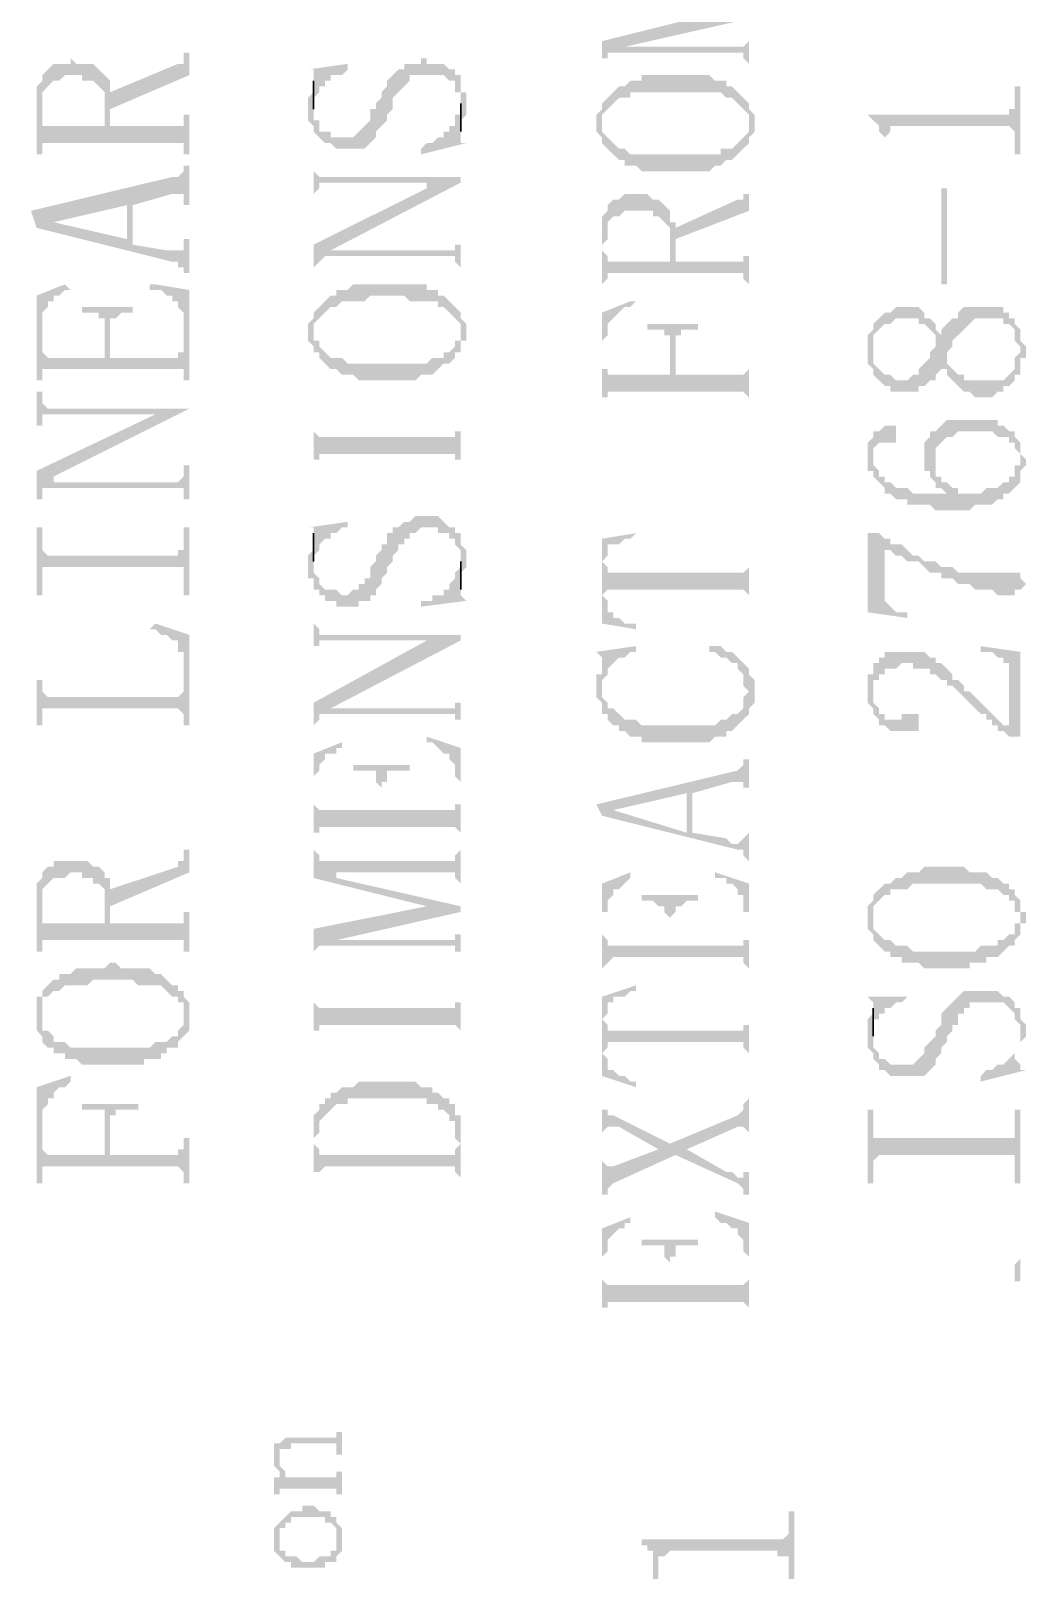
# Model space of a CAD drawing. Header units: inches. Extents: x 3613 to 8393, y -2205 to -794.
# Drawn here: x 3623.4 to 3631.35, y -1172.45 to -1160.09 of the extents above; entities that cross this region are included whole.
import ezdxf

# ---------------------------------------------------------------- set-up
doc = ezdxf.new("R2010")
doc.units = ezdxf.units.IN
doc.header["$MEASUREMENT"] = 0

msp = doc.modelspace()

# ---------------------------------------------------------------- hatches: boundary and pattern name
at = {"transparency": 33554559}
for points in [[(3627.961, -1160.174), (3627.961, -1160.355), (3627.961, -1160.31), (3628.006, -1160.31), (3628.006, -1160.265), (3628.051, -1160.265), (3628.142, -1160.219), (3629.135, -1159.994), (3628.864, -1159.949)], [(3628.051, -1160.265), (3629.089, -1160.265), (3629.089, -1160.31), (3629.089, -1160.31), (3629.135, -1160.355), (3629.135, -1160.129), (3629.135, -1160.174), (3629.135, -1160.174), (3629.089, -1160.219), (3628.142, -1160.219)], [(3624.035, -1160.581), (3624.035, -1160.716), (3624.667, -1160.445), (3624.667, -1160.265), (3624.621, -1160.265), (3624.621, -1160.31), (3624.621, -1160.355), (3624.576, -1160.355)], [(3623.448, -1160.671), (3623.448, -1161.077), (3623.493, -1161.077), (3623.493, -1160.626), (3623.493, -1160.581), (3623.538, -1160.535), (3623.538, -1160.535), (3623.583, -1160.49), (3623.628, -1160.49), (3623.674, -1160.445), (3623.809, -1160.445), (3623.809, -1160.49), (3623.899, -1160.49), (3623.944, -1160.535), (3623.944, -1160.535), (3623.99, -1160.581), (3623.99, -1160.851), (3624.035, -1160.49), (3623.99, -1160.445), (3623.99, -1160.445), (3623.944, -1160.4), (3623.944, -1160.4), (3623.899, -1160.355), (3623.764, -1160.355), (3623.719, -1160.31), (3623.719, -1160.355), (3623.583, -1160.355), (3623.538, -1160.4), (3623.538, -1160.4), (3623.493, -1160.445), (3623.493, -1160.49), (3623.448, -1160.535), (3623.448, -1160.626)], [(3625.614, -1160.716), (3625.614, -1160.806), (3625.659, -1160.851), (3625.659, -1160.896), (3625.659, -1160.896), (3625.705, -1160.942), (3625.705, -1160.942), (3625.75, -1160.987), (3625.795, -1160.987), (3625.84, -1161.032), (3626.066, -1161.032), (3626.111, -1160.987), (3626.111, -1160.987), (3626.156, -1160.942), (3626.156, -1160.896), (3626.201, -1160.851), (3626.201, -1160.851), (3626.246, -1160.806), (3626.246, -1160.761), (3626.291, -1160.716), (3626.291, -1160.626), (3626.336, -1160.581), (3626.336, -1160.581), (3626.382, -1160.535), (3626.382, -1160.535), (3626.427, -1160.49), (3626.427, -1160.445), (3626.697, -1160.445), (3626.743, -1160.49), (3626.788, -1160.49), (3626.788, -1160.581), (3626.833, -1160.581), (3626.833, -1160.851), (3626.833, -1160.806), (3626.833, -1160.806), (3626.878, -1160.761), (3626.878, -1160.671), (3626.878, -1160.581), (3626.833, -1160.581), (3626.833, -1160.445), (3626.788, -1160.445), (3626.788, -1160.4), (3626.743, -1160.4), (3626.697, -1160.355), (3626.562, -1160.355), (3626.562, -1160.31), (3626.517, -1160.31), (3626.517, -1160.355), (3626.382, -1160.355), (3626.382, -1160.4), (3626.336, -1160.4), (3626.291, -1160.445), (3626.291, -1160.445), (3626.246, -1160.49), (3626.246, -1160.535), (3626.201, -1160.581), (3626.201, -1160.626), (3626.156, -1160.671), (3626.156, -1160.716), (3626.111, -1160.716), (3626.111, -1160.806), (3626.066, -1160.851), (3626.066, -1160.851), (3626.02, -1160.896), (3626.02, -1160.896), (3625.975, -1160.942), (3625.795, -1160.942), (3625.795, -1160.896), (3625.705, -1160.896), (3625.705, -1160.806), (3625.659, -1160.806), (3625.659, -1160.535), (3625.659, -1160.581), (3625.659, -1160.581), (3625.614, -1160.626), (3625.614, -1160.671)], [(3625.614, -1160.4), (3625.659, -1160.4), (3625.659, -1160.445), (3625.659, -1160.626), (3625.705, -1160.581), (3625.705, -1160.535), (3625.75, -1160.535), (3625.75, -1160.49), (3625.795, -1160.49), (3625.795, -1160.445), (3625.885, -1160.445), (3625.93, -1160.4), (3625.93, -1160.355)], [(3623.493, -1161.032), (3623.493, -1160.987), (3624.621, -1160.987), (3624.621, -1161.077), (3624.667, -1161.077), (3624.667, -1160.761), (3624.621, -1160.761), (3624.621, -1160.806), (3624.621, -1160.851), (3624.035, -1160.851), (3624.035, -1160.581), (3624.035, -1160.49), (3623.99, -1160.851), (3623.493, -1160.851), (3623.493, -1160.716)], [(3627.961, -1160.671), (3627.961, -1160.851), (3627.961, -1160.806), (3627.961, -1160.761), (3628.006, -1160.716), (3628.006, -1160.716), (3628.051, -1160.671), (3628.051, -1160.671), (3628.097, -1160.626), (3628.187, -1160.626), (3628.187, -1160.581), (3628.909, -1160.581), (3628.954, -1160.626), (3628.999, -1160.626), (3629.044, -1160.671), (3629.044, -1160.671), (3629.089, -1160.716), (3629.089, -1160.716), (3629.135, -1160.761), (3629.135, -1160.851), (3629.135, -1160.671), (3629.089, -1160.626), (3629.089, -1160.626), (3629.044, -1160.581), (3629.044, -1160.581), (3628.999, -1160.535), (3628.954, -1160.535), (3628.954, -1160.49), (3628.864, -1160.49), (3628.819, -1160.445), (3628.277, -1160.445), (3628.277, -1160.49), (3628.187, -1160.49), (3628.142, -1160.535), (3628.097, -1160.535), (3628.051, -1160.581), (3628.051, -1160.581), (3628.006, -1160.626), (3628.006, -1160.626)], [(3630.082, -1160.761), (3630.082, -1160.761), (3630.127, -1160.806), (3630.127, -1160.806), (3630.173, -1160.851), (3630.173, -1160.896), (3630.173, -1160.896), (3630.218, -1160.942), (3630.218, -1161.077), (3630.218, -1160.942), (3630.263, -1160.896), (3630.263, -1160.851), (3631.211, -1160.851), (3631.256, -1160.896), (3631.256, -1161.077), (3631.301, -1161.077), (3631.301, -1160.535), (3631.256, -1160.535), (3631.256, -1160.626), (3631.256, -1160.716), (3631.211, -1160.716), (3631.211, -1160.761), (3631.166, -1160.761)], [(3626.517, -1161.032), (3626.517, -1161.077), (3626.878, -1160.987), (3626.833, -1160.987), (3626.833, -1160.942), (3626.833, -1160.761), (3626.788, -1160.761), (3626.788, -1160.851), (3626.743, -1160.851), (3626.743, -1160.896), (3626.697, -1160.896), (3626.697, -1160.942), (3626.652, -1160.942), (3626.607, -1160.987), (3626.562, -1160.987)], [(3627.916, -1160.851), (3627.916, -1160.896), (3627.961, -1160.942), (3627.961, -1160.987), (3628.006, -1161.032), (3628.006, -1161.032), (3628.051, -1161.077), (3628.051, -1161.077), (3628.097, -1161.122), (3628.142, -1161.122), (3628.142, -1161.167), (3628.232, -1161.167), (3628.277, -1161.212), (3628.819, -1161.212), (3628.864, -1161.167), (3628.909, -1161.167), (3628.954, -1161.122), (3628.999, -1161.122), (3629.044, -1161.077), (3629.044, -1161.077), (3629.089, -1161.032), (3629.089, -1161.032), (3629.135, -1160.987), (3629.135, -1160.942), (3629.135, -1160.942), (3629.18, -1160.896), (3629.18, -1160.851), (3629.18, -1160.761), (3629.135, -1160.716), (3629.135, -1160.671), (3629.135, -1160.851), (3629.135, -1160.896), (3629.089, -1160.942), (3629.089, -1160.942), (3629.044, -1160.987), (3629.044, -1160.987), (3628.999, -1161.032), (3628.909, -1161.032), (3628.909, -1161.077), (3628.187, -1161.077), (3628.142, -1161.032), (3628.097, -1161.032), (3628.051, -1160.987), (3628.051, -1160.987), (3628.006, -1160.942), (3628.006, -1160.942), (3627.961, -1160.896), (3627.961, -1160.851), (3627.961, -1160.671), (3627.961, -1160.716), (3627.961, -1160.716), (3627.916, -1160.761), (3627.916, -1160.806)], [(3623.403, -1161.528), (3623.448, -1161.664), (3623.583, -1161.619), (3624.17, -1161.483), (3624.17, -1161.754), (3624.215, -1161.483), (3624.531, -1161.393), (3624.621, -1161.393), (3624.621, -1161.483), (3624.667, -1161.483), (3624.667, -1161.167), (3624.621, -1161.167), (3624.621, -1161.212), (3624.621, -1161.212), (3624.576, -1161.258), (3624.531, -1161.258)], [(3625.659, -1161.167), (3625.659, -1161.438), (3625.659, -1161.393), (3625.705, -1161.348), (3625.705, -1161.303), (3626.562, -1161.303), (3626.562, -1161.348), (3626.833, -1161.303), (3626.833, -1161.258), (3625.705, -1161.258), (3625.659, -1161.212)], [(3625.659, -1161.799), (3625.659, -1162.025), (3625.659, -1161.98), (3625.705, -1161.935), (3625.705, -1161.935), (3625.75, -1161.889), (3625.795, -1161.844), (3626.833, -1161.303), (3626.562, -1161.348)], [(3627.961, -1161.754), (3627.961, -1162.115), (3627.961, -1161.799), (3628.006, -1161.754), (3628.006, -1161.664), (3628.006, -1161.619), (3628.051, -1161.573), (3628.097, -1161.573), (3628.142, -1161.528), (3628.367, -1161.528), (3628.367, -1161.573), (3628.412, -1161.573), (3628.458, -1161.619), (3628.458, -1161.619), (3628.503, -1161.664), (3628.503, -1161.709), (3628.503, -1161.935), (3628.503, -1161.528), (3628.458, -1161.483), (3628.458, -1161.483), (3628.412, -1161.438), (3628.367, -1161.438), (3628.322, -1161.393), (3628.142, -1161.393), (3628.097, -1161.438), (3628.051, -1161.438), (3628.006, -1161.483), (3628.006, -1161.528), (3627.961, -1161.573), (3627.961, -1161.709)], [(3628.548, -1161.664), (3628.548, -1161.754), (3629.135, -1161.528), (3629.135, -1161.348), (3629.135, -1161.393), (3629.089, -1161.393), (3629.089, -1161.438), (3629.044, -1161.438)], [(3630.714, -1162.115), (3630.714, -1161.348), (3630.669, -1161.348), (3630.669, -1162.115)], [(3623.448, -1161.664), (3624.531, -1161.935), (3624.576, -1161.935), (3624.576, -1161.98), (3624.621, -1161.98), (3624.621, -1162.025), (3624.667, -1162.025), (3624.667, -1161.754), (3624.621, -1161.754), (3624.621, -1161.799), (3624.621, -1161.844), (3624.486, -1161.844), (3624.215, -1161.799), (3624.215, -1161.483), (3624.17, -1161.754), (3623.583, -1161.619), (3623.583, -1161.619)], [(3627.961, -1162.115), (3628.006, -1162.07), (3628.006, -1162.025), (3629.089, -1162.025), (3629.089, -1162.07), (3629.089, -1162.07), (3629.135, -1162.115), (3629.135, -1161.844), (3629.135, -1161.889), (3629.089, -1161.889), (3629.089, -1161.935), (3628.548, -1161.935), (3628.548, -1161.619), (3628.503, -1161.619), (3628.503, -1161.573), (3628.503, -1161.935), (3628.006, -1161.935), (3628.006, -1161.889), (3628.006, -1161.889), (3627.961, -1161.844), (3627.961, -1161.799)], [(3625.75, -1161.889), (3626.788, -1161.889), (3626.788, -1161.935), (3626.788, -1161.935), (3626.833, -1161.98), (3626.833, -1162.025), (3626.833, -1161.754), (3626.833, -1161.799), (3626.788, -1161.799), (3626.788, -1161.844), (3625.795, -1161.844)], [(3623.448, -1162.205), (3623.448, -1162.882), (3623.493, -1162.882), (3623.493, -1162.431), (3623.493, -1162.341), (3623.538, -1162.296), (3623.538, -1162.25), (3623.583, -1162.25), (3623.583, -1162.205), (3623.628, -1162.205), (3623.674, -1162.16), (3623.719, -1162.16), (3623.674, -1162.115)], [(3624.351, -1162.115), (3624.351, -1162.16), (3624.441, -1162.16), (3624.486, -1162.205), (3624.531, -1162.205), (3624.531, -1162.25), (3624.576, -1162.25), (3624.576, -1162.296), (3624.621, -1162.341), (3624.621, -1162.882), (3624.667, -1162.882), (3624.667, -1162.16), (3624.396, -1162.115)], [(3625.659, -1162.341), (3625.659, -1162.476), (3625.659, -1162.431), (3625.659, -1162.431), (3625.705, -1162.386), (3625.705, -1162.386), (3625.75, -1162.341), (3625.75, -1162.341), (3625.795, -1162.296), (3625.84, -1162.296), (3625.885, -1162.25), (3626.066, -1162.25), (3626.111, -1162.205), (3626.382, -1162.205), (3626.427, -1162.25), (3626.652, -1162.25), (3626.652, -1162.296), (3626.697, -1162.296), (3626.743, -1162.341), (3626.743, -1162.341), (3626.788, -1162.386), (3626.788, -1162.386), (3626.833, -1162.431), (3626.833, -1162.476), (3626.833, -1162.341), (3626.788, -1162.296), (3626.788, -1162.296), (3626.743, -1162.25), (3626.743, -1162.25), (3626.697, -1162.205), (3626.652, -1162.205), (3626.652, -1162.16), (3626.562, -1162.16), (3626.562, -1162.115), (3625.975, -1162.115), (3625.93, -1162.16), (3625.84, -1162.16), (3625.84, -1162.205), (3625.795, -1162.205), (3625.75, -1162.25), (3625.75, -1162.25), (3625.705, -1162.296), (3625.705, -1162.296)], [(3627.961, -1162.341), (3627.961, -1163.063), (3627.961, -1162.566), (3627.961, -1162.566), (3628.006, -1162.521), (3628.006, -1162.431), (3628.051, -1162.386), (3628.051, -1162.386), (3628.097, -1162.341), (3628.097, -1162.341), (3628.142, -1162.296), (3628.187, -1162.296), (3628.232, -1162.25), (3628.187, -1162.25)], [(3623.809, -1162.296), (3623.809, -1162.341), (3623.944, -1162.341), (3623.944, -1162.386), (3623.99, -1162.386), (3623.99, -1162.702), (3624.035, -1162.476), (3624.035, -1162.386), (3624.08, -1162.386), (3624.125, -1162.341), (3624.215, -1162.341), (3624.215, -1162.296)], [(3625.614, -1162.476), (3625.614, -1162.566), (3625.659, -1162.611), (3625.659, -1162.657), (3625.705, -1162.657), (3625.705, -1162.702), (3625.75, -1162.747), (3625.75, -1162.747), (3625.795, -1162.792), (3625.84, -1162.792), (3625.885, -1162.837), (3625.975, -1162.837), (3626.02, -1162.882), (3626.472, -1162.882), (3626.517, -1162.837), (3626.607, -1162.837), (3626.652, -1162.792), (3626.652, -1162.792), (3626.697, -1162.747), (3626.743, -1162.747), (3626.788, -1162.702), (3626.788, -1162.657), (3626.833, -1162.657), (3626.833, -1162.566), (3626.878, -1162.566), (3626.878, -1162.476), (3626.878, -1162.431), (3626.833, -1162.386), (3626.833, -1162.341), (3626.833, -1162.521), (3626.833, -1162.566), (3626.788, -1162.566), (3626.788, -1162.611), (3626.743, -1162.657), (3626.697, -1162.657), (3626.697, -1162.702), (3626.607, -1162.702), (3626.562, -1162.747), (3625.93, -1162.747), (3625.885, -1162.702), (3625.795, -1162.702), (3625.75, -1162.657), (3625.75, -1162.657), (3625.705, -1162.611), (3625.705, -1162.566), (3625.659, -1162.566), (3625.659, -1162.341), (3625.659, -1162.386), (3625.614, -1162.431)], [(3630.082, -1162.611), (3630.082, -1162.747), (3630.082, -1162.747), (3630.127, -1162.792), (3630.127, -1162.837), (3630.127, -1162.837), (3630.173, -1162.882), (3630.173, -1162.882), (3630.218, -1162.927), (3630.263, -1162.927), (3630.263, -1162.973), (3630.489, -1162.973), (3630.489, -1162.927), (3630.534, -1162.927), (3630.579, -1162.882), (3630.624, -1162.882), (3630.624, -1162.837), (3630.669, -1162.792), (3630.669, -1162.747), (3630.669, -1162.792), (3630.714, -1162.792), (3630.714, -1162.657), (3630.759, -1162.611), (3630.759, -1162.566), (3630.804, -1162.521), (3630.804, -1162.521), (3630.85, -1162.476), (3630.85, -1162.476), (3630.895, -1162.431), (3630.895, -1162.431), (3630.94, -1162.386), (3631.166, -1162.386), (3631.166, -1162.431), (3631.211, -1162.431), (3631.256, -1162.476), (3631.256, -1162.566), (3631.301, -1162.611), (3631.301, -1162.837), (3631.301, -1162.702), (3631.346, -1162.702), (3631.346, -1162.611), (3631.301, -1162.566), (3631.301, -1162.476), (3631.301, -1162.476), (3631.256, -1162.431), (3631.256, -1162.386), (3631.211, -1162.386), (3631.211, -1162.341), (3631.166, -1162.341), (3631.166, -1162.296), (3630.85, -1162.296), (3630.804, -1162.341), (3630.804, -1162.386), (3630.759, -1162.386), (3630.714, -1162.431), (3630.714, -1162.431), (3630.669, -1162.476), (3630.669, -1162.521), (3630.669, -1162.521), (3630.624, -1162.476), (3630.624, -1162.566), (3630.624, -1162.611), (3630.579, -1162.657), (3630.579, -1162.702), (3630.579, -1162.702), (3630.534, -1162.747), (3630.534, -1162.747), (3630.489, -1162.792), (3630.489, -1162.837), (3630.443, -1162.837), (3630.398, -1162.882), (3630.308, -1162.882), (3630.263, -1162.837), (3630.218, -1162.837), (3630.173, -1162.792), (3630.173, -1162.792), (3630.127, -1162.747), (3630.127, -1162.431), (3630.127, -1162.476), (3630.082, -1162.521), (3630.082, -1162.566), (3630.082, -1162.566)], [(3630.127, -1162.431), (3630.127, -1162.611), (3630.127, -1162.521), (3630.173, -1162.476), (3630.173, -1162.476), (3630.218, -1162.431), (3630.263, -1162.431), (3630.308, -1162.386), (3630.489, -1162.386), (3630.489, -1162.431), (3630.534, -1162.431), (3630.579, -1162.476), (3630.579, -1162.476), (3630.624, -1162.521), (3630.624, -1162.566), (3630.624, -1162.431), (3630.624, -1162.431), (3630.579, -1162.386), (3630.534, -1162.386), (3630.534, -1162.341), (3630.534, -1162.341), (3630.489, -1162.296), (3630.308, -1162.296), (3630.263, -1162.341), (3630.218, -1162.341), (3630.173, -1162.386), (3630.173, -1162.386)], [(3623.493, -1162.882), (3623.493, -1162.792), (3624.621, -1162.792), (3624.621, -1162.837), (3624.621, -1162.611), (3624.621, -1162.657), (3624.576, -1162.657), (3624.576, -1162.702), (3624.035, -1162.702), (3624.035, -1162.476), (3623.99, -1162.702), (3623.538, -1162.702), (3623.493, -1162.657), (3623.493, -1162.431)], [(3628.322, -1162.431), (3628.322, -1162.476), (3628.458, -1162.476), (3628.458, -1162.521), (3628.503, -1162.521), (3628.503, -1162.837), (3628.548, -1162.611), (3628.548, -1162.521), (3628.593, -1162.521), (3628.593, -1162.476), (3628.728, -1162.476), (3628.728, -1162.431)], [(3627.961, -1163.018), (3628.006, -1163.018), (3628.006, -1162.973), (3629.089, -1162.973), (3629.135, -1163.018), (3629.135, -1163.063), (3629.135, -1162.747), (3629.135, -1162.792), (3629.135, -1162.792), (3629.089, -1162.837), (3628.548, -1162.837), (3628.548, -1162.611), (3628.503, -1162.837), (3628.006, -1162.837), (3628.006, -1162.792), (3627.961, -1162.792), (3627.961, -1162.566)], [(3630.714, -1162.792), (3630.714, -1162.837), (3630.759, -1162.882), (3630.759, -1162.882), (3630.804, -1162.927), (3630.804, -1162.927), (3630.85, -1162.973), (3630.895, -1162.973), (3630.94, -1163.018), (3631.075, -1163.018), (3631.12, -1162.973), (3631.166, -1162.973), (3631.166, -1162.927), (3631.211, -1162.927), (3631.256, -1162.882), (3631.256, -1162.837), (3631.301, -1162.837), (3631.301, -1162.657), (3631.301, -1162.657), (3631.256, -1162.702), (3631.256, -1162.792), (3631.256, -1162.792), (3631.211, -1162.837), (3631.211, -1162.837), (3631.166, -1162.882), (3630.85, -1162.882), (3630.85, -1162.837), (3630.804, -1162.837), (3630.759, -1162.792), (3630.759, -1162.792), (3630.714, -1162.747), (3630.714, -1162.747)], [(3623.448, -1162.973), (3623.448, -1163.243), (3623.493, -1163.243), (3623.493, -1163.153), (3624.396, -1163.153), (3624.667, -1163.108), (3623.538, -1163.108), (3623.493, -1163.063), (3623.493, -1162.973)], [(3623.448, -1163.604), (3623.448, -1163.83), (3623.493, -1163.83), (3623.493, -1163.785), (3623.493, -1163.74), (3623.538, -1163.74), (3623.583, -1163.65), (3624.667, -1163.108), (3624.396, -1163.153)], [(3625.659, -1163.108), (3625.659, -1163.695), (3625.659, -1163.514), (3625.705, -1163.514), (3625.705, -1163.469), (3626.788, -1163.469), (3626.788, -1163.514), (3626.833, -1163.514), (3626.833, -1163.695), (3626.833, -1163.108), (3626.833, -1163.288), (3626.788, -1163.288), (3626.788, -1163.334), (3625.705, -1163.334), (3625.659, -1163.288)], [(3630.127, -1163.334), (3630.127, -1163.469), (3630.127, -1163.424), (3630.127, -1163.424), (3630.173, -1163.379), (3630.308, -1163.379), (3630.308, -1163.334), (3630.308, -1163.243), (3630.218, -1163.243), (3630.173, -1163.288), (3630.127, -1163.288)], [(3630.534, -1163.514), (3630.534, -1163.604), (3630.579, -1163.604), (3630.579, -1163.65), (3630.579, -1163.65), (3630.624, -1163.695), (3630.624, -1163.424), (3630.624, -1163.424), (3630.669, -1163.379), (3630.669, -1163.379), (3630.714, -1163.334), (3630.759, -1163.334), (3630.804, -1163.288), (3631.075, -1163.288), (3631.12, -1163.334), (3631.211, -1163.334), (3631.211, -1163.379), (3631.256, -1163.379), (3631.256, -1163.424), (3631.256, -1163.424), (3631.301, -1163.469), (3631.301, -1163.695), (3631.301, -1163.65), (3631.301, -1163.604), (3631.346, -1163.559), (3631.346, -1163.514), (3631.346, -1163.514), (3631.301, -1163.469), (3631.301, -1163.379), (3631.301, -1163.379), (3631.256, -1163.334), (3631.256, -1163.288), (3631.211, -1163.288), (3631.166, -1163.243), (3631.12, -1163.243), (3631.12, -1163.198), (3630.714, -1163.198), (3630.669, -1163.243), (3630.669, -1163.243), (3630.624, -1163.288), (3630.579, -1163.288), (3630.579, -1163.334), (3630.579, -1163.334), (3630.534, -1163.379), (3630.534, -1163.469)], [(3630.082, -1163.469), (3630.082, -1163.514), (3630.082, -1163.604), (3630.127, -1163.604), (3630.127, -1163.65), (3630.173, -1163.695), (3630.173, -1163.695), (3630.218, -1163.74), (3630.218, -1163.785), (3630.263, -1163.785), (3630.308, -1163.83), (3630.398, -1163.83), (3630.398, -1163.875), (3630.579, -1163.875), (3630.624, -1163.92), (3630.895, -1163.92), (3630.94, -1163.875), (3631.075, -1163.875), (3631.12, -1163.83), (3631.166, -1163.83), (3631.166, -1163.785), (3631.211, -1163.785), (3631.256, -1163.74), (3631.256, -1163.74), (3631.301, -1163.695), (3631.301, -1163.514), (3631.301, -1163.559), (3631.256, -1163.559), (3631.256, -1163.65), (3631.211, -1163.65), (3631.211, -1163.695), (3631.166, -1163.695), (3631.12, -1163.74), (3631.03, -1163.74), (3630.985, -1163.785), (3630.804, -1163.785), (3630.804, -1163.74), (3630.759, -1163.74), (3630.714, -1163.785), (3630.443, -1163.785), (3630.398, -1163.74), (3630.308, -1163.74), (3630.263, -1163.695), (3630.218, -1163.695), (3630.218, -1163.65), (3630.173, -1163.65), (3630.173, -1163.604), (3630.127, -1163.559), (3630.127, -1163.334), (3630.082, -1163.379), (3630.082, -1163.424)], [(3623.538, -1163.74), (3624.621, -1163.74), (3624.621, -1163.83), (3624.667, -1163.83), (3624.667, -1163.559), (3624.621, -1163.559), (3624.621, -1163.65), (3624.621, -1163.65), (3624.576, -1163.695), (3623.583, -1163.695), (3623.583, -1163.65)], [(3630.624, -1163.695), (3630.624, -1163.74), (3630.669, -1163.74), (3630.714, -1163.785), (3630.759, -1163.74), (3630.714, -1163.695), (3630.669, -1163.695), (3630.669, -1163.65), (3630.624, -1163.65), (3630.624, -1163.559), (3630.624, -1163.514)], [(3625.614, -1164.327), (3625.614, -1164.462), (3625.659, -1164.462), (3625.659, -1164.552), (3625.705, -1164.552), (3625.705, -1164.597), (3625.75, -1164.597), (3625.75, -1164.642), (3625.84, -1164.642), (3625.84, -1164.688), (3626.02, -1164.688), (3626.02, -1164.642), (3626.111, -1164.642), (3626.111, -1164.597), (3626.156, -1164.597), (3626.156, -1164.552), (3626.156, -1164.552), (3626.201, -1164.507), (3626.201, -1164.462), (3626.246, -1164.417), (3626.246, -1164.372), (3626.291, -1164.327), (3626.291, -1164.281), (3626.336, -1164.236), (3626.336, -1164.191), (3626.382, -1164.191), (3626.382, -1164.146), (3626.427, -1164.146), (3626.427, -1164.101), (3626.472, -1164.101), (3626.517, -1164.056), (3626.652, -1164.056), (3626.652, -1164.101), (3626.743, -1164.101), (3626.743, -1164.146), (3626.788, -1164.146), (3626.788, -1164.191), (3626.788, -1164.191), (3626.833, -1164.236), (3626.833, -1164.507), (3626.833, -1164.417), (3626.878, -1164.372), (3626.878, -1164.327), (3626.878, -1164.236), (3626.833, -1164.191), (3626.833, -1164.146), (3626.833, -1164.101), (3626.788, -1164.101), (3626.788, -1164.056), (3626.743, -1164.056), (3626.697, -1164.011), (3626.697, -1164.011), (3626.652, -1163.965), (3626.472, -1163.965), (3626.427, -1164.011), (3626.382, -1164.011), (3626.336, -1164.056), (3626.291, -1164.056), (3626.291, -1164.101), (3626.246, -1164.101), (3626.246, -1164.191), (3626.201, -1164.191), (3626.201, -1164.236), (3626.156, -1164.281), (3626.156, -1164.327), (3626.111, -1164.372), (3626.111, -1164.462), (3626.066, -1164.462), (3626.066, -1164.507), (3626.02, -1164.507), (3626.02, -1164.552), (3625.975, -1164.552), (3625.93, -1164.597), (3625.885, -1164.597), (3625.84, -1164.552), (3625.75, -1164.552), (3625.705, -1164.507), (3625.705, -1164.462), (3625.659, -1164.417), (3625.659, -1164.146), (3625.659, -1164.236), (3625.614, -1164.281), (3625.614, -1164.281)], [(3623.448, -1164.056), (3623.448, -1164.597), (3623.493, -1164.597), (3623.493, -1164.372), (3624.621, -1164.372), (3624.621, -1164.597), (3624.667, -1164.597), (3624.667, -1164.056), (3624.621, -1164.056), (3624.621, -1164.191), (3624.621, -1164.236), (3624.576, -1164.236), (3624.576, -1164.281), (3623.538, -1164.281), (3623.493, -1164.236), (3623.493, -1164.056)], [(3625.614, -1164.056), (3625.659, -1164.056), (3625.659, -1164.101), (3625.659, -1164.281), (3625.705, -1164.236), (3625.705, -1164.191), (3625.705, -1164.191), (3625.75, -1164.146), (3625.795, -1164.146), (3625.795, -1164.101), (3625.84, -1164.101), (3625.885, -1164.056), (3625.93, -1164.056), (3625.93, -1164.011)], [(3627.961, -1164.146), (3627.961, -1164.327), (3627.961, -1164.327), (3628.006, -1164.281), (3628.006, -1164.236), (3628.006, -1164.191), (3628.097, -1164.191), (3628.142, -1164.146), (3628.187, -1164.146), (3628.232, -1164.101), (3628.232, -1164.101)], [(3630.082, -1164.101), (3630.082, -1164.733), (3630.398, -1164.778), (3630.398, -1164.733), (3630.308, -1164.733), (3630.263, -1164.688), (3630.263, -1164.688), (3630.218, -1164.642), (3630.218, -1164.191), (3630.173, -1164.101), (3630.127, -1164.101)], [(3630.173, -1164.101), (3630.218, -1164.191), (3630.218, -1164.236), (3630.263, -1164.236), (3630.308, -1164.281), (3630.353, -1164.281), (3630.398, -1164.327), (3630.489, -1164.327), (3630.534, -1164.372), (3630.534, -1164.372), (3630.579, -1164.417), (3630.669, -1164.417), (3630.669, -1164.462), (3630.759, -1164.462), (3630.804, -1164.507), (3630.895, -1164.507), (3630.94, -1164.552), (3631.075, -1164.552), (3631.12, -1164.597), (3631.256, -1164.597), (3631.256, -1164.552), (3631.301, -1164.552), (3631.346, -1164.507), (3631.301, -1164.462), (3631.301, -1164.417), (3630.804, -1164.417), (3630.759, -1164.372), (3630.669, -1164.372), (3630.624, -1164.327), (3630.534, -1164.327), (3630.489, -1164.281), (3630.443, -1164.281), (3630.398, -1164.236), (3630.398, -1164.236), (3630.353, -1164.191), (3630.263, -1164.191), (3630.263, -1164.146), (3630.218, -1164.146)], [(3627.961, -1164.146), (3627.961, -1164.823), (3628.232, -1164.868), (3628.232, -1164.823), (3628.142, -1164.823), (3628.097, -1164.778), (3628.051, -1164.778), (3628.051, -1164.733), (3628.006, -1164.733), (3628.006, -1164.642), (3627.961, -1164.597), (3627.961, -1164.327)], [(3627.961, -1164.327), (3627.961, -1164.597), (3628.006, -1164.552), (3629.089, -1164.552), (3629.135, -1164.597), (3629.135, -1164.688), (3629.135, -1164.281), (3629.135, -1164.372), (3629.135, -1164.372), (3629.089, -1164.417), (3628.006, -1164.417), (3628.006, -1164.372)], [(3626.517, -1164.642), (3626.517, -1164.688), (3626.878, -1164.642), (3626.833, -1164.597), (3626.833, -1164.372), (3626.788, -1164.417), (3626.788, -1164.462), (3626.788, -1164.462), (3626.743, -1164.507), (3626.743, -1164.552), (3626.697, -1164.552), (3626.697, -1164.597), (3626.607, -1164.597), (3626.607, -1164.642), (3626.562, -1164.642)], [(3624.351, -1164.868), (3624.396, -1164.868), (3624.441, -1164.913), (3624.486, -1164.913), (3624.531, -1164.958), (3624.576, -1164.958), (3624.576, -1165.049), (3624.621, -1165.049), (3624.621, -1165.635), (3624.667, -1165.635), (3624.667, -1164.913), (3624.396, -1164.823)], [(3625.659, -1164.778), (3625.659, -1165.094), (3625.659, -1165.003), (3625.705, -1165.003), (3625.705, -1164.958), (3626.833, -1164.958), (3626.833, -1164.913), (3625.705, -1164.913), (3625.705, -1164.868), (3625.705, -1164.868), (3625.659, -1164.823)], [(3625.659, -1165.455), (3625.659, -1165.68), (3625.659, -1165.635), (3625.705, -1165.59), (3625.705, -1165.545), (3625.75, -1165.545), (3625.795, -1165.5), (3626.833, -1164.958), (3626.562, -1164.958)], [(3627.916, -1165.049), (3627.916, -1165.049), (3627.961, -1165.094), (3627.961, -1165.5), (3627.961, -1165.274), (3628.006, -1165.229), (3628.006, -1165.184), (3628.006, -1165.184), (3628.051, -1165.139), (3628.051, -1165.139), (3628.097, -1165.094), (3628.142, -1165.094), (3628.187, -1165.049), (3628.232, -1165.049), (3628.232, -1165.003)], [(3628.819, -1165.049), (3628.864, -1165.049), (3628.909, -1165.094), (3628.954, -1165.094), (3628.999, -1165.139), (3629.044, -1165.139), (3629.044, -1165.184), (3629.089, -1165.229), (3629.089, -1165.319), (3629.135, -1165.365), (3629.135, -1165.184), (3629.089, -1165.139), (3629.089, -1165.139), (3629.044, -1165.094), (3629.044, -1165.094), (3628.999, -1165.049), (3628.954, -1165.049), (3628.909, -1165.003), (3628.819, -1165.003)], [(3630.082, -1165.365), (3630.082, -1165.41), (3630.082, -1165.455), (3630.127, -1165.5), (3630.127, -1165.545), (3630.127, -1165.365), (3630.127, -1165.274), (3630.173, -1165.274), (3630.173, -1165.229), (3630.218, -1165.229), (3630.218, -1165.184), (3630.308, -1165.184), (3630.353, -1165.139), (3630.443, -1165.139), (3630.443, -1165.184), (3630.579, -1165.184), (3630.579, -1165.229), (3630.624, -1165.229), (3630.669, -1165.274), (3630.714, -1165.274), (3630.714, -1165.319), (3630.759, -1165.319), (3630.804, -1165.365), (3630.804, -1165.365), (3630.85, -1165.41), (3630.895, -1165.455), (3630.895, -1165.455), (3630.94, -1165.5), (3630.94, -1165.5), (3630.985, -1165.545), (3631.03, -1165.545), (3631.03, -1165.59), (3631.075, -1165.59), (3631.075, -1165.635), (3631.12, -1165.635), (3631.12, -1165.68), (3631.166, -1165.68), (3631.211, -1165.726), (3631.211, -1165.635), (3631.166, -1165.635), (3631.12, -1165.59), (3631.12, -1165.59), (3631.075, -1165.545), (3631.03, -1165.5), (3631.03, -1165.5), (3630.985, -1165.455), (3630.985, -1165.455), (3630.94, -1165.41), (3630.94, -1165.41), (3630.895, -1165.365), (3630.85, -1165.365), (3630.85, -1165.319), (3630.804, -1165.274), (3630.759, -1165.274), (3630.759, -1165.229), (3630.714, -1165.184), (3630.714, -1165.184), (3630.669, -1165.139), (3630.624, -1165.139), (3630.624, -1165.094), (3630.579, -1165.094), (3630.534, -1165.049), (3630.218, -1165.049), (3630.218, -1165.094), (3630.173, -1165.094), (3630.173, -1165.139), (3630.127, -1165.139), (3630.127, -1165.229), (3630.082, -1165.229), (3630.082, -1165.319)], [(3630.985, -1165.003), (3630.985, -1165.049), (3631.075, -1165.049), (3631.12, -1165.094), (3631.166, -1165.094), (3631.166, -1165.139), (3631.211, -1165.139), (3631.211, -1165.726), (3631.301, -1165.726), (3631.301, -1165.049)], [(3627.916, -1165.319), (3627.916, -1165.41), (3627.961, -1165.455), (3627.961, -1165.5), (3627.961, -1165.139), (3627.961, -1165.229), (3627.916, -1165.229), (3627.916, -1165.274)], [(3627.961, -1165.5), (3627.961, -1165.545), (3628.006, -1165.545), (3628.006, -1165.59), (3628.051, -1165.635), (3628.097, -1165.635), (3628.097, -1165.68), (3628.142, -1165.68), (3628.187, -1165.726), (3628.277, -1165.726), (3628.277, -1165.771), (3628.819, -1165.771), (3628.864, -1165.726), (3628.954, -1165.726), (3628.954, -1165.68), (3628.999, -1165.68), (3629.044, -1165.635), (3629.044, -1165.635), (3629.089, -1165.59), (3629.089, -1165.59), (3629.135, -1165.545), (3629.135, -1165.5), (3629.18, -1165.455), (3629.18, -1165.41), (3629.18, -1165.365), (3629.18, -1165.274), (3629.135, -1165.229), (3629.135, -1165.184), (3629.135, -1165.365), (3629.135, -1165.365), (3629.089, -1165.41), (3629.089, -1165.455), (3629.089, -1165.5), (3629.044, -1165.545), (3628.999, -1165.545), (3628.954, -1165.59), (3628.909, -1165.59), (3628.864, -1165.635), (3628.277, -1165.635), (3628.232, -1165.59), (3628.142, -1165.59), (3628.097, -1165.545), (3628.097, -1165.545), (3628.051, -1165.5), (3628.006, -1165.5), (3628.006, -1165.455), (3628.006, -1165.455), (3627.961, -1165.41), (3627.961, -1165.365), (3627.961, -1165.365)], [(3623.448, -1165.274), (3623.448, -1165.635), (3623.493, -1165.635), (3623.493, -1165.545), (3623.493, -1165.5), (3624.576, -1165.5), (3624.621, -1165.545), (3624.621, -1165.59), (3624.621, -1165.319), (3624.621, -1165.365), (3624.621, -1165.365), (3624.576, -1165.41), (3623.538, -1165.41), (3623.493, -1165.365), (3623.493, -1165.274)], [(3625.75, -1165.545), (3626.788, -1165.545), (3626.788, -1165.59), (3626.833, -1165.59), (3626.833, -1165.68), (3626.833, -1165.365), (3626.833, -1165.455), (3626.788, -1165.455), (3626.788, -1165.5), (3625.795, -1165.5)], [(3630.127, -1165.545), (3630.127, -1165.545), (3630.173, -1165.59), (3630.173, -1165.635), (3630.218, -1165.635), (3630.263, -1165.68), (3630.489, -1165.68), (3630.489, -1165.59), (3630.489, -1165.545), (3630.353, -1165.545), (3630.353, -1165.59), (3630.218, -1165.59), (3630.218, -1165.545), (3630.173, -1165.545), (3630.173, -1165.5), (3630.173, -1165.5), (3630.127, -1165.455), (3630.127, -1165.365)], [(3625.659, -1165.861), (3625.659, -1166.538), (3625.659, -1166.042), (3625.659, -1166.042), (3625.705, -1165.996), (3625.705, -1165.951), (3625.75, -1165.906), (3625.75, -1165.861), (3625.84, -1165.861), (3625.84, -1165.816), (3625.885, -1165.816), (3625.885, -1165.771)], [(3626.562, -1165.771), (3626.607, -1165.771), (3626.652, -1165.816), (3626.652, -1165.816), (3626.697, -1165.861), (3626.743, -1165.861), (3626.743, -1165.906), (3626.743, -1165.906), (3626.788, -1165.951), (3626.788, -1166.042), (3626.833, -1166.087), (3626.833, -1166.538), (3626.833, -1165.816), (3626.562, -1165.726)], [(3625.975, -1165.951), (3625.975, -1165.996), (3626.156, -1165.996), (3626.156, -1166.087), (3626.201, -1166.132), (3626.201, -1166.312), (3626.201, -1166.087), (3626.246, -1166.087), (3626.246, -1165.996), (3626.427, -1165.996), (3626.427, -1165.951)], [(3627.916, -1166.267), (3627.961, -1166.357), (3628.051, -1166.312), (3628.638, -1166.177), (3628.638, -1166.493), (3628.683, -1166.177), (3628.999, -1166.087), (3629.089, -1166.087), (3629.089, -1166.132), (3629.135, -1166.132), (3629.135, -1166.177), (3629.135, -1165.861), (3629.135, -1165.906), (3629.089, -1165.906), (3629.089, -1165.951), (3629.089, -1165.951), (3629.044, -1165.996)], [(3625.659, -1166.493), (3625.705, -1166.493), (3625.705, -1166.448), (3626.788, -1166.448), (3626.833, -1166.493), (3626.833, -1166.267), (3626.788, -1166.267), (3626.788, -1166.312), (3626.201, -1166.312), (3626.201, -1166.132), (3626.201, -1166.312), (3625.705, -1166.312), (3625.659, -1166.267), (3625.659, -1166.042)], [(3627.961, -1166.357), (3629.044, -1166.628), (3629.089, -1166.628), (3629.089, -1166.673), (3629.089, -1166.673), (3629.135, -1166.719), (3629.135, -1166.493), (3629.135, -1166.493), (3629.089, -1166.538), (3629.089, -1166.538), (3629.044, -1166.583), (3628.999, -1166.583), (3628.954, -1166.538), (3628.683, -1166.493), (3628.683, -1166.177), (3628.638, -1166.493), (3628.051, -1166.312), (3628.051, -1166.312)], [(3624.035, -1166.944), (3624.035, -1167.08), (3624.667, -1166.809), (3624.667, -1166.628), (3624.621, -1166.628), (3624.621, -1166.673), (3624.621, -1166.719), (3624.576, -1166.719), (3624.576, -1166.764)], [(3625.659, -1166.628), (3625.659, -1166.854), (3626.562, -1167.08), (3626.562, -1167.08), (3626.833, -1167.125), (3626.833, -1167.08), (3625.84, -1166.854), (3625.84, -1166.809), (3625.75, -1166.719), (3625.705, -1166.719), (3625.705, -1166.673), (3625.705, -1166.673), (3625.659, -1166.628)], [(3625.75, -1166.719), (3625.84, -1166.809), (3626.788, -1166.809), (3626.788, -1166.854), (3626.788, -1166.854), (3626.833, -1166.899), (3626.833, -1166.628), (3626.833, -1166.628), (3626.788, -1166.673), (3626.788, -1166.719), (3626.743, -1166.719)], [(3623.448, -1167.034), (3623.448, -1167.441), (3623.493, -1167.441), (3623.493, -1166.989), (3623.493, -1166.944), (3623.538, -1166.899), (3623.538, -1166.899), (3623.583, -1166.854), (3623.674, -1166.854), (3623.719, -1166.809), (3623.809, -1166.809), (3623.809, -1166.854), (3623.899, -1166.854), (3623.899, -1166.899), (3623.944, -1166.899), (3623.99, -1166.944), (3623.99, -1167.215), (3624.035, -1166.854), (3623.99, -1166.854), (3623.99, -1166.809), (3623.944, -1166.764), (3623.899, -1166.764), (3623.854, -1166.719), (3623.583, -1166.719), (3623.583, -1166.764), (3623.538, -1166.764), (3623.493, -1166.809), (3623.493, -1166.854), (3623.448, -1166.899), (3623.448, -1166.944), (3623.448, -1166.989)], [(3627.961, -1166.899), (3627.961, -1167.621), (3627.961, -1167.125), (3628.006, -1167.125), (3628.006, -1167.034), (3628.006, -1167.034), (3628.051, -1166.989), (3628.051, -1166.944), (3628.097, -1166.944), (3628.142, -1166.899), (3628.142, -1166.899), (3628.187, -1166.854), (3628.187, -1166.809)], [(3628.864, -1166.854), (3628.954, -1166.854), (3628.954, -1166.899), (3628.999, -1166.899), (3629.044, -1166.944), (3629.044, -1166.989), (3629.089, -1166.989), (3629.089, -1167.125), (3629.135, -1167.125), (3629.135, -1167.621), (3629.135, -1166.899), (3628.864, -1166.809)], [(3630.127, -1166.989), (3630.127, -1167.17), (3630.127, -1167.08), (3630.127, -1167.08), (3630.173, -1167.034), (3630.173, -1167.034), (3630.218, -1166.989), (3630.263, -1166.989), (3630.263, -1166.944), (3630.398, -1166.944), (3630.443, -1166.899), (3630.985, -1166.899), (3631.03, -1166.944), (3631.12, -1166.944), (3631.166, -1166.989), (3631.211, -1166.989), (3631.211, -1167.034), (3631.256, -1167.034), (3631.256, -1167.125), (3631.301, -1167.125), (3631.301, -1167.17), (3631.301, -1167.034), (3631.256, -1166.989), (3631.256, -1166.944), (3631.211, -1166.944), (3631.211, -1166.899), (3631.166, -1166.899), (3631.12, -1166.854), (3631.075, -1166.854), (3631.03, -1166.809), (3630.895, -1166.809), (3630.85, -1166.764), (3630.534, -1166.764), (3630.489, -1166.809), (3630.398, -1166.809), (3630.353, -1166.854), (3630.308, -1166.854), (3630.263, -1166.899), (3630.218, -1166.899), (3630.173, -1166.944), (3630.173, -1166.944)], [(3623.493, -1167.395), (3623.493, -1167.35), (3624.621, -1167.35), (3624.621, -1167.441), (3624.667, -1167.441), (3624.667, -1167.125), (3624.621, -1167.125), (3624.621, -1167.17), (3624.621, -1167.215), (3624.035, -1167.215), (3624.035, -1166.944), (3624.035, -1166.854), (3623.99, -1167.215), (3623.493, -1167.215), (3623.493, -1167.08)], [(3625.659, -1167.26), (3625.659, -1167.486), (3625.659, -1167.441), (3625.659, -1167.441), (3625.705, -1167.395), (3625.75, -1167.395), (3625.84, -1167.35), (3626.833, -1167.125), (3626.562, -1167.08)], [(3628.277, -1166.989), (3628.277, -1167.034), (3628.367, -1167.034), (3628.412, -1167.08), (3628.458, -1167.08), (3628.458, -1167.125), (3628.458, -1167.125), (3628.503, -1167.17), (3628.503, -1167.395), (3628.503, -1167.17), (3628.503, -1167.17), (3628.548, -1167.125), (3628.548, -1167.08), (3628.593, -1167.08), (3628.638, -1167.034), (3628.728, -1167.034), (3628.728, -1166.989)], [(3630.082, -1167.17), (3630.082, -1167.215), (3630.082, -1167.26), (3630.127, -1167.305), (3630.127, -1167.35), (3630.173, -1167.395), (3630.173, -1167.395), (3630.218, -1167.441), (3630.263, -1167.441), (3630.263, -1167.486), (3630.353, -1167.486), (3630.353, -1167.531), (3630.489, -1167.531), (3630.534, -1167.576), (3630.895, -1167.576), (3630.895, -1167.531), (3631.03, -1167.531), (3631.03, -1167.486), (3631.12, -1167.486), (3631.166, -1167.441), (3631.166, -1167.441), (3631.211, -1167.395), (3631.256, -1167.395), (3631.256, -1167.35), (3631.301, -1167.305), (3631.301, -1167.215), (3631.346, -1167.215), (3631.346, -1167.125), (3631.301, -1167.125), (3631.301, -1167.034), (3631.301, -1167.17), (3631.301, -1167.215), (3631.256, -1167.215), (3631.256, -1167.305), (3631.211, -1167.305), (3631.166, -1167.35), (3631.12, -1167.35), (3631.12, -1167.395), (3630.985, -1167.395), (3630.94, -1167.441), (3630.443, -1167.441), (3630.398, -1167.395), (3630.308, -1167.395), (3630.263, -1167.35), (3630.218, -1167.35), (3630.173, -1167.305), (3630.173, -1167.305), (3630.127, -1167.26), (3630.127, -1167.215), (3630.127, -1166.989), (3630.127, -1167.034), (3630.082, -1167.08), (3630.082, -1167.125)], [(3627.961, -1167.576), (3628.006, -1167.531), (3628.006, -1167.531), (3628.051, -1167.486), (3629.089, -1167.486), (3629.089, -1167.531), (3629.089, -1167.531), (3629.135, -1167.576), (3629.135, -1167.305), (3629.135, -1167.35), (3629.089, -1167.35), (3629.089, -1167.395), (3628.503, -1167.395), (3628.503, -1167.17), (3628.503, -1167.395), (3628.006, -1167.395), (3628.006, -1167.35), (3628.006, -1167.35), (3627.961, -1167.305), (3627.961, -1167.125)], [(3625.75, -1167.395), (3626.788, -1167.395), (3626.788, -1167.441), (3626.833, -1167.441), (3626.833, -1167.486), (3626.833, -1167.26), (3626.833, -1167.305), (3626.788, -1167.305), (3626.788, -1167.35), (3625.84, -1167.35)], [(3623.493, -1167.802), (3623.493, -1167.937), (3623.493, -1167.892), (3623.493, -1167.802), (3623.538, -1167.802), (3623.583, -1167.757), (3623.628, -1167.757), (3623.674, -1167.711), (3623.854, -1167.711), (3623.899, -1167.666), (3624.215, -1167.666), (3624.26, -1167.711), (3624.441, -1167.711), (3624.486, -1167.757), (3624.486, -1167.757), (3624.531, -1167.802), (3624.576, -1167.802), (3624.576, -1167.847), (3624.621, -1167.847), (3624.621, -1167.937), (3624.621, -1167.757), (3624.576, -1167.757), (3624.576, -1167.711), (3624.531, -1167.711), (3624.486, -1167.666), (3624.486, -1167.666), (3624.441, -1167.621), (3624.396, -1167.621), (3624.351, -1167.576), (3624.125, -1167.576), (3624.08, -1167.531), (3624.035, -1167.531), (3623.99, -1167.576), (3623.764, -1167.576), (3623.719, -1167.621), (3623.628, -1167.621), (3623.628, -1167.666), (3623.583, -1167.666), (3623.538, -1167.711), (3623.493, -1167.757), (3623.493, -1167.757)], [(3625.659, -1167.666), (3625.659, -1168.253), (3625.659, -1168.072), (3625.705, -1168.072), (3625.705, -1168.027), (3626.788, -1168.027), (3626.833, -1168.072), (3626.833, -1168.253), (3626.833, -1167.666), (3626.833, -1167.847), (3626.788, -1167.847), (3626.788, -1167.892), (3625.705, -1167.892), (3625.659, -1167.847)], [(3623.448, -1167.937), (3623.448, -1168.027), (3623.448, -1168.072), (3623.493, -1168.118), (3623.493, -1168.163), (3623.538, -1168.208), (3623.583, -1168.208), (3623.583, -1168.253), (3623.674, -1168.253), (3623.674, -1168.298), (3623.764, -1168.298), (3623.809, -1168.343), (3624.305, -1168.343), (3624.305, -1168.298), (3624.441, -1168.298), (3624.441, -1168.253), (3624.486, -1168.253), (3624.486, -1168.208), (3624.576, -1168.208), (3624.576, -1168.163), (3624.621, -1168.118), (3624.621, -1168.118), (3624.667, -1168.072), (3624.667, -1168.027), (3624.667, -1167.937), (3624.667, -1167.847), (3624.667, -1167.847), (3624.621, -1167.802), (3624.621, -1167.937), (3624.621, -1168.027), (3624.621, -1168.027), (3624.576, -1168.072), (3624.576, -1168.118), (3624.531, -1168.118), (3624.486, -1168.163), (3624.396, -1168.163), (3624.351, -1168.208), (3623.719, -1168.208), (3623.674, -1168.163), (3623.583, -1168.163), (3623.583, -1168.118), (3623.538, -1168.072), (3623.493, -1168.072), (3623.493, -1168.027), (3623.493, -1167.802), (3623.448, -1167.802)], [(3627.961, -1167.802), (3627.961, -1167.982), (3627.961, -1167.982), (3628.006, -1167.937), (3628.006, -1167.847), (3628.051, -1167.847), (3628.051, -1167.802), (3628.142, -1167.802), (3628.187, -1167.757), (3628.232, -1167.757), (3628.232, -1167.711)], [(3627.961, -1167.802), (3627.961, -1168.434), (3628.232, -1168.524), (3628.232, -1168.479), (3628.187, -1168.479), (3628.142, -1168.434), (3628.097, -1168.434), (3628.051, -1168.388), (3628.006, -1168.388), (3628.006, -1168.343), (3628.006, -1168.298), (3627.961, -1168.253), (3627.961, -1167.982)], [(3630.082, -1168.118), (3630.082, -1168.163), (3630.082, -1168.208), (3630.127, -1168.253), (3630.127, -1168.298), (3630.127, -1168.298), (3630.173, -1168.343), (3630.173, -1168.388), (3630.218, -1168.388), (3630.263, -1168.434), (3630.534, -1168.434), (3630.579, -1168.388), (3630.579, -1168.388), (3630.624, -1168.343), (3630.624, -1168.298), (3630.669, -1168.253), (3630.669, -1168.208), (3630.714, -1168.163), (3630.714, -1168.118), (3630.759, -1168.072), (3630.759, -1168.027), (3630.804, -1168.027), (3630.804, -1167.937), (3630.85, -1167.937), (3630.85, -1167.892), (3630.895, -1167.892), (3630.895, -1167.847), (3631.166, -1167.847), (3631.211, -1167.892), (3631.211, -1167.892), (3631.256, -1167.937), (3631.256, -1167.982), (3631.256, -1167.982), (3631.301, -1168.027), (3631.301, -1168.253), (3631.301, -1168.208), (3631.301, -1168.163), (3631.346, -1168.118), (3631.346, -1168.072), (3631.346, -1168.027), (3631.301, -1167.982), (3631.301, -1167.892), (3631.256, -1167.892), (3631.256, -1167.847), (3631.211, -1167.802), (3631.166, -1167.802), (3631.12, -1167.757), (3630.85, -1167.757), (3630.804, -1167.802), (3630.804, -1167.802), (3630.759, -1167.847), (3630.759, -1167.847), (3630.714, -1167.892), (3630.714, -1167.892), (3630.669, -1167.937), (3630.669, -1168.027), (3630.624, -1168.072), (3630.624, -1168.118), (3630.579, -1168.163), (3630.579, -1168.163), (3630.534, -1168.208), (3630.534, -1168.253), (3630.534, -1168.253), (3630.489, -1168.298), (3630.489, -1168.298), (3630.443, -1168.343), (3630.263, -1168.343), (3630.218, -1168.298), (3630.173, -1168.298), (3630.173, -1168.253), (3630.127, -1168.208), (3630.127, -1167.937), (3630.082, -1167.982), (3630.082, -1168.072)], [(3630.082, -1167.802), (3630.082, -1167.802), (3630.127, -1167.847), (3630.127, -1168.027), (3630.127, -1167.982), (3630.173, -1167.982), (3630.173, -1167.937), (3630.218, -1167.937), (3630.218, -1167.892), (3630.263, -1167.892), (3630.308, -1167.847), (3630.353, -1167.847), (3630.398, -1167.802), (3630.353, -1167.802)], [(3627.961, -1167.982), (3627.961, -1168.253), (3628.006, -1168.208), (3628.006, -1168.163), (3629.089, -1168.163), (3629.089, -1168.208), (3629.089, -1168.208), (3629.135, -1168.253), (3629.135, -1168.298), (3629.135, -1167.937), (3629.135, -1168.027), (3629.089, -1168.027), (3629.089, -1168.072), (3628.006, -1168.072), (3628.006, -1168.027)], [(3630.985, -1168.434), (3630.985, -1168.479), (3631.346, -1168.388), (3631.301, -1168.388), (3631.301, -1168.343), (3631.301, -1168.343), (3631.256, -1168.298), (3631.256, -1168.163), (3631.256, -1168.208), (3631.256, -1168.253), (3631.211, -1168.298), (3631.211, -1168.298), (3631.166, -1168.343), (3631.12, -1168.343), (3631.075, -1168.388), (3631.03, -1168.388)], [(3623.448, -1168.524), (3623.448, -1169.291), (3623.493, -1169.291), (3623.493, -1168.795), (3623.493, -1168.704), (3623.493, -1168.704), (3623.538, -1168.659), (3623.538, -1168.614), (3623.583, -1168.614), (3623.583, -1168.569), (3623.628, -1168.524), (3623.674, -1168.524), (3623.719, -1168.479), (3623.719, -1168.434)], [(3625.659, -1168.975), (3625.659, -1169.291), (3625.659, -1168.93), (3625.705, -1168.885), (3625.705, -1168.795), (3625.75, -1168.749), (3625.75, -1168.749), (3625.795, -1168.704), (3625.795, -1168.704), (3625.84, -1168.659), (3625.93, -1168.659), (3625.93, -1168.614), (3626.562, -1168.614), (3626.562, -1168.659), (3626.652, -1168.659), (3626.652, -1168.704), (3626.697, -1168.704), (3626.743, -1168.749), (3626.743, -1168.795), (3626.788, -1168.795), (3626.788, -1168.93), (3626.788, -1168.93), (3626.833, -1168.975), (3626.833, -1169.291), (3626.833, -1168.885), (3626.833, -1168.749), (3626.788, -1168.749), (3626.788, -1168.659), (3626.743, -1168.659), (3626.743, -1168.614), (3626.697, -1168.614), (3626.652, -1168.569), (3626.607, -1168.569), (3626.607, -1168.524), (3626.517, -1168.524), (3626.472, -1168.479), (3626.02, -1168.479), (3625.975, -1168.524), (3625.885, -1168.524), (3625.84, -1168.569), (3625.795, -1168.569), (3625.795, -1168.614), (3625.75, -1168.614), (3625.75, -1168.659), (3625.705, -1168.659), (3625.705, -1168.704), (3625.659, -1168.749), (3625.659, -1168.795), (3625.659, -1168.93)], [(3623.809, -1168.659), (3623.809, -1168.704), (3623.99, -1168.704), (3623.99, -1169.065), (3624.035, -1168.84), (3624.035, -1168.749), (3624.08, -1168.749), (3624.08, -1168.704), (3624.26, -1168.704), (3624.26, -1168.659)], [(3627.961, -1169.111), (3627.961, -1169.426), (3627.961, -1169.381), (3628.006, -1169.381), (3628.006, -1169.336), (3628.006, -1169.336), (3628.051, -1169.291), (3628.548, -1169.065), (3628.638, -1169.02), (3629.044, -1168.84), (3629.089, -1168.84), (3629.135, -1168.885), (3629.135, -1168.93), (3629.135, -1168.614), (3629.135, -1168.614), (3629.089, -1168.659), (3629.089, -1168.704), (3629.089, -1168.704), (3629.044, -1168.749), (3628.503, -1168.975), (3628.412, -1169.02), (3628.051, -1169.156), (3628.006, -1169.156), (3627.961, -1169.111)], [(3627.961, -1168.659), (3627.961, -1168.93), (3627.961, -1168.885), (3628.006, -1168.84), (3628.097, -1168.84), (3628.412, -1169.02), (3628.503, -1168.975), (3628.051, -1168.749), (3628.006, -1168.749), (3628.006, -1168.704), (3627.961, -1168.704)], [(3623.493, -1169.246), (3623.493, -1169.201), (3623.493, -1169.156), (3624.576, -1169.156), (3624.621, -1169.201), (3624.621, -1169.291), (3624.667, -1169.291), (3624.667, -1168.93), (3624.621, -1168.93), (3624.621, -1169.02), (3624.576, -1169.02), (3624.576, -1169.065), (3624.035, -1169.065), (3624.035, -1168.84), (3623.99, -1169.065), (3623.538, -1169.065), (3623.493, -1169.02), (3623.493, -1168.795)], [(3630.082, -1168.704), (3630.082, -1169.291), (3630.127, -1169.291), (3630.127, -1169.111), (3630.127, -1169.111), (3630.173, -1169.065), (3631.256, -1169.065), (3631.256, -1169.291), (3631.301, -1169.291), (3631.301, -1168.704), (3631.256, -1168.704), (3631.256, -1168.885), (3631.256, -1168.93), (3630.127, -1168.93), (3630.127, -1168.704)], [(3625.659, -1169.246), (3625.659, -1169.201), (3625.705, -1169.201), (3625.75, -1169.156), (3626.788, -1169.156), (3626.788, -1169.201), (3626.788, -1169.201), (3626.833, -1169.246), (3626.833, -1168.975), (3626.788, -1169.02), (3626.788, -1169.065), (3625.705, -1169.065), (3625.705, -1169.02), (3625.705, -1169.02), (3625.659, -1168.975)], [(3628.548, -1169.065), (3629.044, -1169.291), (3629.044, -1169.291), (3629.089, -1169.336), (3629.089, -1169.381), (3629.135, -1169.381), (3629.135, -1169.426), (3629.135, -1169.156), (3629.135, -1169.201), (3629.089, -1169.201), (3629.089, -1169.246), (3629.044, -1169.246), (3628.999, -1169.201), (3628.954, -1169.201), (3628.638, -1169.02)], [(3628.864, -1169.562), (3628.864, -1169.562), (3628.909, -1169.607), (3628.954, -1169.607), (3628.999, -1169.652), (3629.044, -1169.652), (3629.044, -1169.697), (3629.044, -1169.697), (3629.089, -1169.742), (3629.089, -1169.833), (3629.135, -1169.878), (3629.135, -1170.329), (3629.135, -1169.607), (3628.864, -1169.517)], [(3627.961, -1169.652), (3627.961, -1170.329), (3627.961, -1169.878), (3628.006, -1169.833), (3628.006, -1169.742), (3628.051, -1169.697), (3628.051, -1169.697), (3628.097, -1169.652), (3628.142, -1169.652), (3628.142, -1169.607), (3628.187, -1169.607), (3628.187, -1169.562)], [(3628.277, -1169.742), (3628.277, -1169.787), (3628.458, -1169.787), (3628.458, -1169.833), (3628.458, -1169.878), (3628.503, -1169.923), (3628.503, -1170.103), (3628.503, -1169.878), (3628.548, -1169.878), (3628.548, -1169.787), (3628.728, -1169.787), (3628.728, -1169.742)], [(3627.961, -1170.284), (3628.006, -1170.284), (3628.006, -1170.239), (3629.089, -1170.239), (3629.135, -1170.284), (3629.135, -1170.058), (3629.135, -1170.058), (3629.089, -1170.103), (3628.503, -1170.103), (3628.503, -1169.923), (3628.503, -1170.103), (3628.006, -1170.103), (3627.961, -1170.058), (3627.961, -1169.878)], [(3631.256, -1169.94), (3631.256, -1170.075), (3631.301, -1170.075), (3631.301, -1169.849), (3631.301, -1169.894)], [(3625.389, -1171.367), (3625.389, -1171.503), (3625.389, -1171.457), (3625.389, -1171.412), (3625.479, -1171.412), (3625.479, -1171.367), (3625.84, -1171.367), (3625.84, -1171.412), (3625.84, -1171.457), (3625.885, -1171.457), (3625.885, -1171.277), (3625.84, -1171.277), (3625.84, -1171.322), (3625.434, -1171.322), (3625.389, -1171.367)], [(3625.343, -1171.457), (3625.343, -1171.503), (3625.343, -1171.548), (3625.343, -1171.548), (3625.389, -1171.593), (3625.389, -1171.638), (3625.434, -1171.638), (3625.434, -1171.593), (3625.434, -1171.593), (3625.389, -1171.548), (3625.389, -1171.503), (3625.389, -1171.367), (3625.343, -1171.367), (3625.343, -1171.412)], [(3625.343, -1171.638), (3625.343, -1171.683), (3625.343, -1171.728), (3625.343, -1171.773), (3625.389, -1171.773), (3625.389, -1171.728), (3625.84, -1171.728), (3625.84, -1171.773), (3625.885, -1171.773), (3625.885, -1171.593), (3625.84, -1171.593), (3625.84, -1171.638), (3625.434, -1171.638)], [(3625.389, -1171.999), (3625.389, -1172.134), (3625.389, -1172.089), (3625.389, -1172.044), (3625.434, -1172.044), (3625.434, -1171.999), (3625.479, -1171.999), (3625.479, -1171.954), (3625.75, -1171.954), (3625.75, -1171.999), (3625.795, -1171.999), (3625.84, -1172.044), (3625.84, -1172.089), (3625.84, -1172.134), (3625.885, -1172.225), (3625.885, -1172.18), (3625.885, -1172.134), (3625.885, -1172.089), (3625.885, -1172.044), (3625.885, -1172.044), (3625.84, -1171.999), (3625.84, -1171.954), (3625.795, -1171.954), (3625.795, -1171.909), (3625.705, -1171.909), (3625.659, -1171.864), (3625.569, -1171.864), (3625.569, -1171.909), (3625.479, -1171.909), (3625.434, -1171.954), (3625.434, -1171.954), (3625.389, -1171.999)], [(3625.343, -1172.134), (3625.343, -1172.18), (3625.343, -1172.225), (3625.343, -1172.225), (3625.389, -1172.27), (3625.389, -1172.27), (3625.434, -1172.315), (3625.479, -1172.315), (3625.479, -1172.36), (3625.75, -1172.36), (3625.75, -1172.315), (3625.84, -1172.315), (3625.84, -1172.27), (3625.84, -1172.27), (3625.885, -1172.225), (3625.84, -1172.134), (3625.84, -1172.18), (3625.84, -1172.225), (3625.795, -1172.225), (3625.795, -1172.27), (3625.705, -1172.27), (3625.659, -1172.315), (3625.569, -1172.315), (3625.524, -1172.27), (3625.434, -1172.27), (3625.434, -1172.225), (3625.389, -1172.225), (3625.389, -1172.18), (3625.389, -1172.134), (3625.389, -1171.999), (3625.343, -1172.044), (3625.343, -1172.089), (3625.343, -1172.089)], [(3628.277, -1172.134), (3628.277, -1172.18), (3628.322, -1172.18), (3628.322, -1172.225), (3628.367, -1172.225), (3628.367, -1172.36), (3628.367, -1172.45), (3628.412, -1172.45), (3628.412, -1172.27), (3628.458, -1172.27), (3628.503, -1172.225), (3629.36, -1172.225), (3629.36, -1172.27), (3629.451, -1172.27), (3629.451, -1172.36), (3629.451, -1172.45), (3629.496, -1172.45), (3629.496, -1171.909), (3629.451, -1171.909), (3629.451, -1172.089), (3629.451, -1172.089), (3629.405, -1172.134), (3629.36, -1172.134)]]:
    msp.add_hatch(color=256, dxfattribs=at).paths.add_polyline_path(points)

# ---------------------------------------------------------------- linework, layer by layer
for points in [[(3625.659, -1160.535), (3625.659, -1160.716), (3625.659, -1160.49), (3625.659, -1160.49)], [(3626.833, -1160.761), (3626.833, -1160.896), (3626.833, -1160.671), (3626.833, -1160.716)], [(3625.659, -1164.146), (3625.659, -1164.327), (3625.659, -1164.101)], [(3626.833, -1164.372), (3626.833, -1164.552), (3626.833, -1164.507), (3626.833, -1164.327)], [(3630.127, -1167.937), (3630.127, -1168.118), (3630.127, -1167.892), (3630.127, -1167.892)]]:
    msp.add_lwpolyline(points, close=True)

doc.saveas('drawing.dxf')
